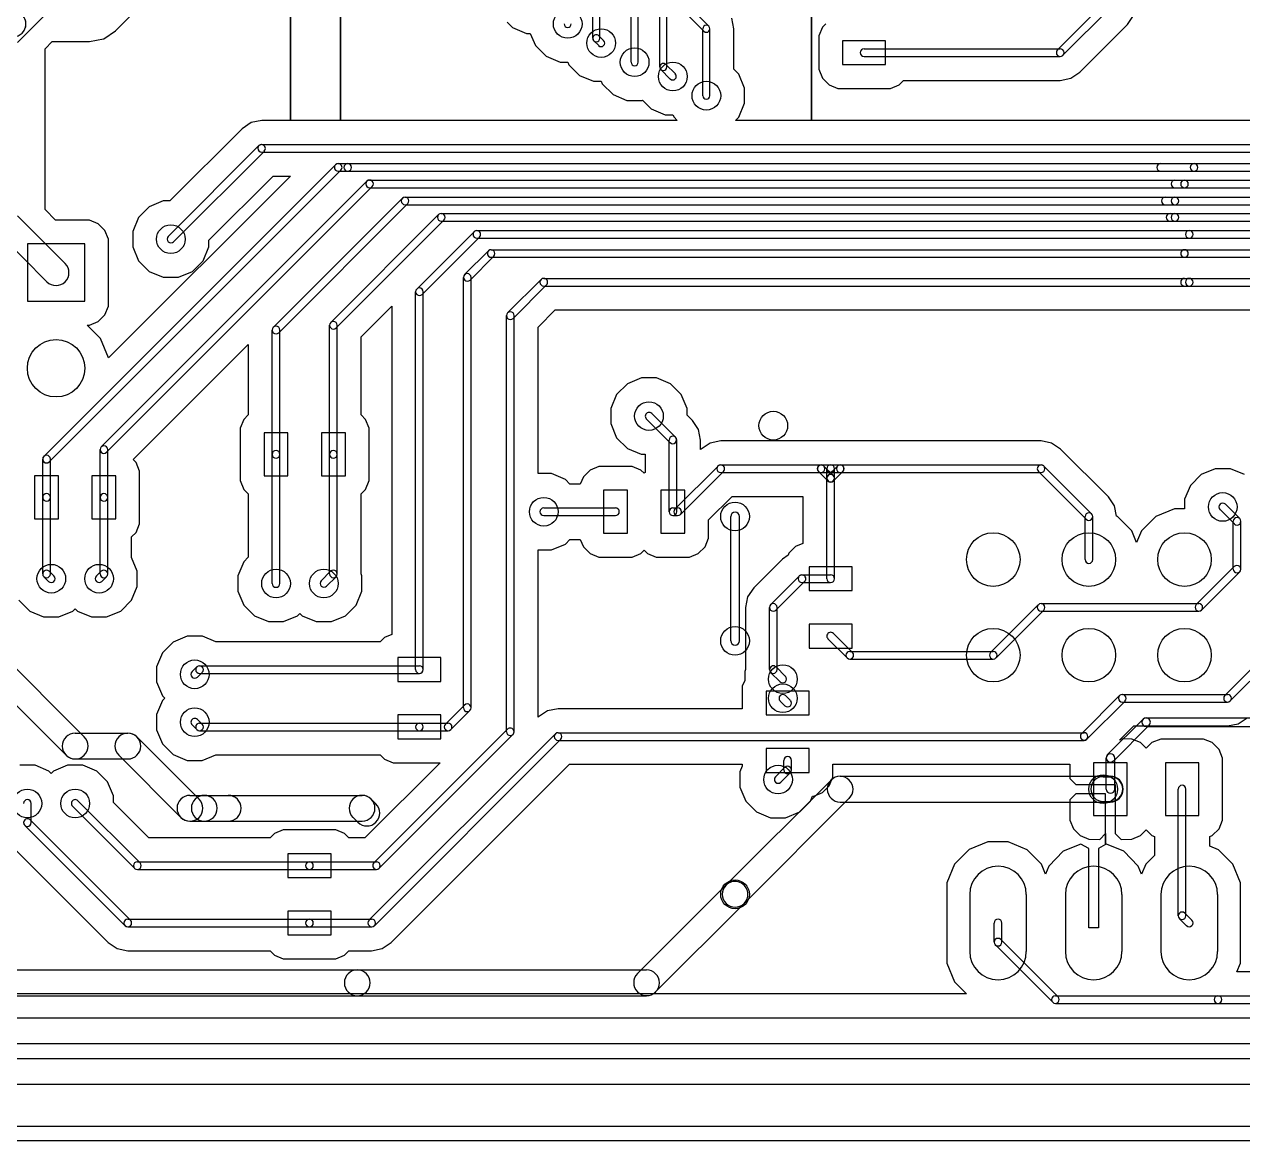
# Model space of a CAD drawing. Extents: x -29274 to 69862, y 24345 to 162744.
# Drawn here: x 7468 to 20208, y 24345 to 36016 of the extents above; entities that cross this region are included whole.
import ezdxf

# ---------------------------------------------------------------- set-up
doc = ezdxf.new("R2010")
doc.units = 0
doc.layers.add('BLACK', color=1, linetype='CONTINUOUS')

msp = doc.modelspace()

# ---------------------------------------------------------------- linework, layer by layer
at = {"layer": 'BLACK'}
for p, q in [((10775, 35010), (10775, 37758)), ((10775, 37758), (10775, 35010)), ((10775, 35010), (10775, 37758)), ((10775, 37758), (10775, 35010)), ((10250, 35010), (10250, 37557)), ((10250, 37557), (10250, 35010)), ((10250, 35010), (10250, 37557)), ((10250, 37557), (10250, 35010)), ((15700, 35010), (15700, 37557)), ((15700, 37557), (15700, 35010)), ((15700, 35010), (15700, 37557)), ((15700, 37557), (15700, 35010)), ((13374, 37143), (14573, 35944)), ((13427, 37196), (14626, 35997)), ((8422, 35948), (9272, 36798)), ((8422, 35948), (9272, 36798)), ((13413, 35870), (13413, 36308)), ((13487, 35870), (13487, 36308)), ((18272, 35749), (18771, 36248)), ((18329, 35692), (18828, 36191)), ((7695, 36124), (7396, 35825)), ((13813, 35620), (13813, 36170)), ((13887, 35620), (13887, 36170)), ((14113, 35570), (14113, 36170)), ((14187, 35570), (14187, 36170)), ((14887, 35970), (14865, 36080)), ((14887, 35970), (14865, 36080)), ((19005, 36015), (19068, 36109)), ((19005, 36015), (19068, 36109)), ((8298, 35864), (8422, 35948)), ((8298, 35864), (8422, 35948)), ((12518, 36038), (12574, 35982)), ((12518, 36038), (12574, 35982)), ((12574, 35982), (12720, 35921)), ((12574, 35982), (12720, 35921)), ((14563, 35270), (14563, 35970)), ((14637, 35270), (14637, 35970)), ((14887, 35547), (14887, 35970)), ((14887, 35547), (14887, 35970)), ((15814, 35986), (15776, 35895)), ((15814, 35986), (15776, 35895)), ((15848, 36020), (15814, 35986)), ((15848, 36020), (15814, 35986)), ((18505, 35515), (19005, 36015)), ((18505, 35515), (19005, 36015)), ((7685, 35761), (7759, 35835)), ((7685, 35761), (7759, 35835)), ((7759, 35835), (8150, 35835)), ((7759, 35835), (8150, 35835)), ((8150, 35835), (8297, 35864)), ((8150, 35835), (8297, 35864)), ((8297, 35864), (8298, 35864)), ((8297, 35864), (8298, 35864)), ((12720, 35921), (12759, 35921)), ((12720, 35921), (12759, 35921)), ((12759, 35921), (12812, 35794)), ((12759, 35921), (12812, 35794)), ((13474, 35794), (13424, 35844)), ((13526, 35846), (13476, 35896)), ((15776, 35895), (15776, 35796)), ((15776, 35895), (15776, 35796)), ((16475, 35845), (16025, 35845)), ((16025, 35845), (16025, 35595)), ((16475, 35595), (16475, 35845)), ((7685, 35470), (7685, 35761)), ((7685, 35470), (7685, 35761)), ((12812, 35794), (12924, 35682)), ((12812, 35794), (12924, 35682)), ((12924, 35682), (13070, 35621)), ((12924, 35682), (13070, 35621)), ((15776, 35796), (15776, 35546)), ((15776, 35796), (15776, 35546)), ((16250, 35760), (18300, 35760)), ((16250, 35680), (18300, 35680)), ((13070, 35621), (13150, 35621)), ((13070, 35621), (13150, 35621)), ((13150, 35621), (13162, 35594)), ((13150, 35621), (13162, 35594)), ((13162, 35594), (13274, 35482)), ((13162, 35594), (13274, 35482)), ((14276, 35497), (14177, 35596)), ((14938, 35496), (14887, 35547)), ((14938, 35496), (14887, 35547)), ((15776, 35546), (15814, 35454)), ((15776, 35546), (15814, 35454)), ((16025, 35595), (16475, 35595)), ((7685, 34079), (7685, 35470)), ((7685, 34079), (7685, 35470)), ((13274, 35482), (13420, 35421)), ((13274, 35482), (13420, 35421)), ((13420, 35421), (13500, 35421)), ((13420, 35421), (13500, 35421)), ((13500, 35421), (13512, 35394)), ((13500, 35421), (13512, 35394)), ((14223, 35444), (14124, 35543)), ((14999, 35349), (14938, 35496)), ((14999, 35349), (14938, 35496)), ((15814, 35454), (15884, 35384)), ((15814, 35454), (15884, 35384)), ((16616, 35384), (16662, 35430)), ((16616, 35384), (16662, 35430)), ((16662, 35430), (18300, 35430)), ((16662, 35430), (18300, 35430)), ((18300, 35430), (18411, 35452)), ((18300, 35430), (18411, 35452)), ((18411, 35452), (18505, 35515)), ((18411, 35452), (18505, 35515)), ((13512, 35394), (13624, 35282)), ((13512, 35394), (13624, 35282)), ((14999, 35190), (14999, 35349)), ((14999, 35190), (14999, 35349)), ((15884, 35384), (15975, 35346)), ((15884, 35384), (15975, 35346)), ((15975, 35346), (16074, 35346)), ((15975, 35346), (16074, 35346)), ((16074, 35346), (16524, 35346)), ((16074, 35346), (16524, 35346)), ((16524, 35346), (16616, 35384)), ((16524, 35346), (16616, 35384)), ((13624, 35282), (13770, 35221)), ((13624, 35282), (13770, 35221)), ((13770, 35221), (13929, 35221)), ((13770, 35221), (13929, 35221)), ((13929, 35221), (13933, 35223)), ((13929, 35221), (13933, 35223)), ((13933, 35223), (14024, 35132)), ((13933, 35223), (14024, 35132)), ((14938, 35044), (14999, 35190)), ((14938, 35044), (14999, 35190)), ((14024, 35132), (14170, 35071)), ((14024, 35132), (14170, 35071)), ((14170, 35071), (14250, 35071)), ((14170, 35071), (14250, 35071)), ((14250, 35071), (14262, 35044)), ((14250, 35071), (14262, 35044)), ((14262, 35044), (14296, 35010)), ((14262, 35044), (14296, 35010)), ((14904, 35010), (14938, 35044)), ((14904, 35010), (14938, 35044)), ((9745, 34925), (8989, 34169)), ((9745, 34925), (8989, 34169)), ((9839, 34988), (9745, 34925)), ((9839, 34988), (9745, 34925)), ((9950, 35010), (9839, 34988)), ((9950, 35010), (9839, 34988)), ((10250, 35010), (9950, 35010)), ((10250, 35010), (9950, 35010)), ((10775, 35010), (10250, 35010)), ((10775, 35010), (10250, 35010)), ((14296, 35010), (10775, 35010)), ((14296, 35010), (10775, 35010)), ((15700, 35010), (14904, 35010)), ((15700, 35010), (14904, 35010)), ((20326, 35010), (15700, 35010)), ((20326, 35010), (15700, 35010)), ((8972, 33799), (9921, 34748)), ((9029, 33742), (9978, 34691)), ((9950, 34760), (21100, 34760)), ((9950, 34680), (21100, 34680)), ((7672, 31499), (10721, 34548)), ((10750, 34560), (10850, 34560)), ((10850, 34560), (19700, 34560)), ((19350, 34560), (19700, 34560)), ((19700, 34560), (23728, 34560)), ((7729, 31442), (10778, 34491)), ((10250, 34430), (8349, 32529)), ((10250, 34430), (8349, 32529)), ((9399, 33759), (10070, 34430)), ((9399, 33759), (10070, 34430)), ((10070, 34430), (10250, 34430)), ((10070, 34430), (10250, 34430)), ((10750, 34480), (10850, 34480)), ((10850, 34480), (19700, 34480)), ((19350, 34480), (19700, 34480)), ((19700, 34480), (23728, 34480)), ((11049, 34376), (8272, 31599)), ((11106, 34319), (8329, 31542)), ((11078, 34388), (19600, 34388)), ((11078, 34308), (19600, 34308)), ((19500, 34388), (19600, 34388)), ((19500, 34308), (19600, 34308)), ((19600, 34388), (23656, 34388)), ((19600, 34308), (23656, 34308)), ((8921, 34169), (8774, 34108)), ((8921, 34169), (8774, 34108)), ((8989, 34169), (8921, 34169)), ((8989, 34169), (8921, 34169)), ((11421, 34198), (10072, 32849)), ((11450, 34210), (19500, 34210)), ((19400, 34210), (19500, 34210)), ((19500, 34210), (23590, 34210)), ((7396, 34015), (7895, 33516)), ((7795, 33969), (7685, 34079)), ((7795, 33969), (7685, 34079)), ((8774, 34108), (8662, 33996)), ((8774, 34108), (8662, 33996)), ((11478, 34141), (10129, 32792)), ((11799, 34026), (10672, 32899)), ((11450, 34130), (19500, 34130)), ((11828, 34038), (19500, 34038)), ((19400, 34130), (19500, 34130)), ((19450, 34038), (19500, 34038)), ((19500, 34130), (23590, 34130)), ((19500, 34038), (23518, 34038)), ((8051, 33969), (7795, 33969)), ((8051, 33969), (7795, 33969)), ((8150, 33969), (8051, 33969)), ((8150, 33969), (8051, 33969)), ((8241, 33931), (8150, 33969)), ((8241, 33931), (8150, 33969)), ((8311, 33861), (8241, 33931)), ((8311, 33861), (8241, 33931)), ((8662, 33996), (8601, 33850)), ((8662, 33996), (8601, 33850)), ((11856, 33969), (10729, 32842)), ((11828, 33958), (19500, 33958)), ((19450, 33958), (19500, 33958)), ((19500, 33958), (23518, 33958)), ((7205, 33824), (7704, 33325)), ((8349, 33769), (8311, 33861)), ((8349, 33769), (8311, 33861)), ((8349, 33169), (8349, 33769)), ((8349, 33169), (8349, 33769)), ((8601, 33850), (8601, 33691)), ((8601, 33850), (8601, 33691)), ((11572, 33248), (12172, 33848)), ((11628, 33192), (12228, 33792)), ((12200, 33860), (19650, 33860)), ((12200, 33780), (19650, 33780)), ((19650, 33860), (23452, 33860)), ((19650, 33780), (23452, 33780)), ((8100, 33720), (7500, 33720)), ((7500, 33720), (7500, 33120)), ((8100, 33120), (8100, 33720)), ((8601, 33691), (8662, 33544)), ((8601, 33691), (8662, 33544)), ((9338, 33544), (9399, 33690)), ((9338, 33544), (9399, 33690)), ((9399, 33690), (9399, 33759)), ((9399, 33690), (9399, 33759)), ((12321, 33648), (12072, 33399)), ((12350, 33660), (19600, 33660)), ((19600, 33660), (23400, 33660)), ((8662, 33544), (8774, 33432)), ((8662, 33544), (8774, 33432)), ((9226, 33432), (9338, 33544)), ((9226, 33432), (9338, 33544)), ((12378, 33591), (12129, 33342)), ((12350, 33580), (19600, 33580)), ((19600, 33580), (23400, 33580)), ((8774, 33432), (8920, 33371)), ((8774, 33432), (8920, 33371)), ((9079, 33371), (9226, 33432)), ((9079, 33371), (9226, 33432)), ((8920, 33371), (9079, 33371)), ((8920, 33371), (9079, 33371)), ((12060, 28870), (12060, 33370)), ((12140, 28870), (12140, 33370)), ((12522, 32999), (12871, 33348)), ((12579, 32942), (12928, 33291)), ((12900, 33360), (19650, 33360)), ((12900, 33280), (19650, 33280)), ((19600, 33360), (19650, 33360)), ((19600, 33280), (19650, 33280)), ((19650, 33360), (23150, 33360)), ((19650, 33280), (23150, 33280)), ((8349, 33070), (8349, 33169)), ((8349, 33070), (8349, 33169)), ((11560, 29270), (11560, 33220)), ((11640, 29270), (11640, 33220)), ((7500, 33120), (8100, 33120)), ((8311, 32979), (8349, 33070)), ((8311, 32979), (8349, 33070)), ((10990, 32750), (11310, 33070)), ((10990, 32750), (11310, 33070)), ((11310, 33070), (11310, 29638)), ((11310, 33070), (11310, 29638)), ((12840, 32850), (13020, 33030)), ((12840, 32850), (13020, 33030)), ((13020, 33030), (19600, 33030)), ((13020, 33030), (19600, 33030)), ((19600, 33030), (19650, 33030)), ((19600, 33030), (19650, 33030)), ((19650, 33030), (23030, 33030)), ((19650, 33030), (23030, 33030)), ((8265, 32731), (8125, 32871)), ((8125, 32871), (8149, 32871)), ((8265, 32731), (8125, 32871)), ((8125, 32871), (8149, 32871)), ((8149, 32871), (8241, 32909)), ((8149, 32871), (8241, 32909)), ((8241, 32909), (8311, 32979)), ((8241, 32909), (8311, 32979)), ((10660, 31520), (10660, 32870)), ((10740, 31520), (10740, 32870)), ((12510, 28620), (12510, 32970)), ((12590, 28620), (12590, 32970)), ((10060, 31520), (10060, 32820)), ((10140, 31520), (10140, 32820)), ((10990, 31932), (10990, 32750)), ((10990, 31932), (10990, 32750)), ((12840, 31319), (12840, 32850)), ((12840, 31319), (12840, 32850)), ((8349, 32529), (8265, 32731)), ((8349, 32529), (8265, 32731)), ((8606, 31466), (9810, 32670)), ((8606, 31466), (9810, 32670)), ((9810, 32670), (9810, 31932)), ((9810, 32670), (9810, 31932)), ((13774, 32258), (13662, 32146)), ((13774, 32258), (13662, 32146)), ((13921, 32319), (13774, 32258)), ((13921, 32319), (13774, 32258)), ((14080, 32319), (13921, 32319)), ((14080, 32319), (13921, 32319)), ((14226, 32258), (14080, 32319)), ((14226, 32258), (14080, 32319)), ((14338, 32146), (14226, 32258)), ((14338, 32146), (14226, 32258)), ((13662, 32146), (13601, 32000)), ((13662, 32146), (13601, 32000)), ((14399, 31999), (14338, 32146)), ((14399, 31999), (14338, 32146)), ((13601, 32000), (13601, 31841)), ((13601, 32000), (13601, 31841)), ((14399, 31931), (14399, 31999)), ((14399, 31931), (14399, 31999)), ((9764, 31886), (9726, 31795)), ((9764, 31886), (9726, 31795)), ((9810, 31932), (9764, 31886)), ((9810, 31932), (9764, 31886)), ((11036, 31886), (10990, 31932)), ((11036, 31886), (10990, 31932)), ((11074, 31794), (11036, 31886)), ((11074, 31794), (11036, 31886)), ((14221, 31642), (13972, 31891)), ((14278, 31699), (14029, 31948)), ((14455, 31875), (14399, 31931)), ((14455, 31875), (14399, 31931)), ((14518, 31781), (14455, 31875)), ((14518, 31781), (14455, 31875)), ((9726, 31795), (9726, 31696)), ((9726, 31795), (9726, 31696)), ((9975, 31745), (9975, 31295)), ((10225, 31745), (9975, 31745)), ((10225, 31295), (10225, 31745)), ((10575, 31745), (10575, 31295)), ((10825, 31745), (10575, 31745)), ((10825, 31295), (10825, 31745)), ((11074, 31344), (11074, 31794)), ((11074, 31344), (11074, 31794)), ((13601, 31841), (13662, 31694)), ((13601, 31841), (13662, 31694)), ((14540, 31670), (14518, 31781)), ((14540, 31670), (14518, 31781)), ((9726, 31696), (9726, 31246)), ((9726, 31696), (9726, 31246)), ((13662, 31694), (13774, 31582)), ((13662, 31694), (13774, 31582)), ((14210, 30920), (14210, 31670)), ((14290, 30920), (14290, 31670)), ((14540, 31570), (14540, 31670)), ((14540, 31570), (14540, 31670)), ((14639, 31638), (14545, 31575)), ((14639, 31638), (14545, 31575)), ((14750, 31660), (14639, 31638)), ((14750, 31660), (14639, 31638)), ((15800, 31660), (14750, 31660)), ((15800, 31660), (14750, 31660)), ((15900, 31660), (15800, 31660)), ((15900, 31660), (15800, 31660)), ((16000, 31660), (15900, 31660)), ((16000, 31660), (15900, 31660)), ((18100, 31660), (16000, 31660)), ((18100, 31660), (16000, 31660)), ((18211, 31638), (18100, 31660)), ((18211, 31638), (18100, 31660)), ((18305, 31575), (18211, 31638)), ((18305, 31575), (18211, 31638)), ((7660, 31070), (7660, 31470)), ((7740, 31070), (7740, 31470)), ((8260, 31070), (8260, 31570)), ((8340, 31070), (8340, 31570)), ((10060, 30170), (10060, 31520)), ((10140, 30170), (10140, 31520)), ((10660, 30270), (10660, 31520)), ((10740, 30270), (10740, 31520)), ((13774, 31582), (13920, 31521)), ((13774, 31582), (13920, 31521)), ((13920, 31521), (13960, 31521)), ((13920, 31521), (13960, 31521)), ((13960, 31521), (13960, 31332)), ((13960, 31521), (13960, 31332)), ((14545, 31575), (14540, 31570)), ((14545, 31575), (14540, 31570)), ((18805, 31075), (18305, 31575)), ((18805, 31075), (18305, 31575)), ((8636, 31436), (8606, 31466)), ((8636, 31436), (8606, 31466)), ((8674, 31344), (8636, 31436)), ((8674, 31344), (8636, 31436)), ((8674, 30894), (8674, 31344)), ((8674, 30894), (8674, 31344)), ((11074, 31245), (11074, 31344)), ((11074, 31245), (11074, 31344)), ((13384, 31356), (13314, 31286)), ((13384, 31356), (13314, 31286)), ((13476, 31394), (13384, 31356)), ((13476, 31394), (13384, 31356)), ((13726, 31394), (13476, 31394)), ((13726, 31394), (13476, 31394)), ((13825, 31394), (13726, 31394)), ((13825, 31394), (13726, 31394)), ((13916, 31356), (13825, 31394)), ((13916, 31356), (13825, 31394)), ((13950, 31322), (13916, 31356)), ((13950, 31322), (13916, 31356)), ((14272, 30948), (14722, 31398)), ((14328, 30892), (14778, 31342)), ((14750, 31410), (15800, 31410)), ((15772, 31341), (15871, 31242)), ((15800, 31410), (15900, 31410)), ((15829, 31398), (15928, 31299)), ((15860, 31270), (15860, 31370)), ((15872, 31299), (15971, 31398)), ((15900, 31410), (16000, 31410)), ((15929, 31242), (16028, 31341)), ((15940, 31270), (15940, 31370)), ((16000, 31410), (18100, 31410)), ((18571, 30842), (18072, 31341)), ((18628, 30899), (18129, 31398)), ((19921, 31369), (19774, 31308)), ((19921, 31369), (19774, 31308)), ((20080, 31369), (19921, 31369)), ((20080, 31369), (19921, 31369)), ((20226, 31308), (20080, 31369)), ((20226, 31308), (20080, 31369)), ((5346, 31315), (8095, 28566)), ((7575, 31295), (7575, 30845)), ((7825, 31295), (7575, 31295)), ((7825, 30845), (7825, 31295)), ((8175, 31295), (8175, 30845)), ((8425, 31295), (8175, 31295)), ((8425, 30845), (8425, 31295)), ((9726, 31246), (9764, 31154)), ((9726, 31246), (9764, 31154)), ((9975, 31295), (10225, 31295)), ((10575, 31295), (10825, 31295)), ((11036, 31154), (11074, 31245)), ((11036, 31154), (11074, 31245)), ((12980, 31319), (12840, 31319)), ((12980, 31319), (12840, 31319)), ((13126, 31258), (12980, 31319)), ((13126, 31258), (12980, 31319)), ((13174, 31210), (13126, 31258)), ((13174, 31210), (13126, 31258)), ((13314, 31286), (13282, 31210)), ((13314, 31286), (13282, 31210)), ((13960, 31332), (13950, 31322)), ((13960, 31332), (13950, 31322)), ((14750, 31330), (15800, 31330)), ((15800, 31330), (15900, 31330)), ((15860, 30220), (15860, 31270)), ((15900, 31330), (16000, 31330)), ((15940, 30220), (15940, 31270)), ((16000, 31330), (18100, 31330)), ((19774, 31308), (19662, 31196)), ((19774, 31308), (19662, 31196)), ((5155, 31124), (7904, 28375)), ((9764, 31154), (9810, 31108)), ((9764, 31154), (9810, 31108)), ((9810, 31108), (9810, 30444)), ((9810, 31108), (9810, 30444)), ((10990, 31108), (11036, 31154)), ((10990, 31108), (11036, 31154)), ((10990, 30271), (10990, 31108)), ((10990, 30271), (10990, 31108)), ((13282, 31210), (13174, 31210)), ((13282, 31210), (13174, 31210)), ((13525, 31145), (13525, 30695)), ((13775, 31145), (13525, 31145)), ((13775, 30695), (13775, 31145)), ((14125, 31145), (14125, 30695)), ((14375, 31145), (14125, 31145)), ((14375, 30695), (14375, 31145)), ((19662, 31196), (19601, 31050)), ((19662, 31196), (19601, 31050)), ((7660, 30270), (7660, 31070)), ((7740, 30270), (7740, 31070)), ((8260, 30270), (8260, 31070)), ((8340, 30270), (8340, 31070)), ((12900, 30960), (13650, 30960)), ((14250, 30960), (14300, 30960)), ((14624, 30834), (14870, 31080)), ((14624, 30834), (14870, 31080)), ((14870, 31080), (15610, 31080)), ((14870, 31080), (15610, 31080)), ((15610, 31080), (15610, 30588)), ((15610, 31080), (15610, 30588)), ((18868, 30981), (18805, 31075)), ((18868, 30981), (18805, 31075)), ((18889, 30874), (18868, 30981)), ((18889, 30874), (18868, 30981)), ((19601, 31050), (19601, 30950)), ((19601, 31050), (19601, 30950)), ((20028, 30998), (20178, 30848)), ((7575, 30845), (7825, 30845)), ((8175, 30845), (8425, 30845)), ((8674, 30795), (8674, 30894)), ((8674, 30795), (8674, 30894)), ((12900, 30880), (13650, 30880)), ((14250, 30880), (14300, 30880)), ((14624, 30744), (14624, 30834)), ((14624, 30744), (14624, 30834)), ((14855, 29570), (14855, 30870)), ((14945, 29570), (14945, 30870)), ((18560, 30420), (18560, 30870)), ((18640, 30420), (18640, 30870)), ((18901, 30869), (18889, 30874)), ((18901, 30869), (18889, 30874)), ((19049, 30720), (18901, 30869)), ((19049, 30720), (18901, 30869)), ((19300, 30869), (19151, 30721)), ((19300, 30869), (19151, 30721)), ((19495, 30950), (19300, 30869)), ((19495, 30950), (19300, 30869)), ((19601, 30950), (19495, 30950)), ((19601, 30950), (19495, 30950)), ((19972, 30942), (20122, 30792)), ((8590, 30658), (8636, 30704)), ((8590, 30658), (8636, 30704)), ((8636, 30704), (8674, 30795)), ((8636, 30704), (8674, 30795)), ((14624, 30645), (14624, 30744)), ((14624, 30645), (14624, 30744)), ((19099, 30598), (19049, 30720)), ((19099, 30598), (19049, 30720)), ((19151, 30721), (19099, 30598)), ((19151, 30721), (19099, 30598)), ((20110, 30320), (20110, 30820)), ((20190, 30320), (20190, 30820)), ((8590, 30442), (8590, 30658)), ((8590, 30442), (8590, 30658)), ((12979, 30521), (13126, 30582)), ((12979, 30521), (13126, 30582)), ((13126, 30582), (13174, 30630)), ((13126, 30582), (13174, 30630)), ((13174, 30630), (13282, 30630)), ((13174, 30630), (13282, 30630)), ((13282, 30630), (13314, 30554)), ((13282, 30630), (13314, 30554)), ((13525, 30695), (13775, 30695)), ((14125, 30695), (14375, 30695)), ((14586, 30554), (14624, 30645)), ((14586, 30554), (14624, 30645)), ((15610, 30588), (15534, 30556)), ((15610, 30588), (15534, 30556)), ((12840, 28771), (12840, 30521)), ((12840, 30521), (12979, 30521)), ((12840, 28771), (12840, 30521)), ((12840, 30521), (12979, 30521)), ((13314, 30554), (13384, 30484)), ((13314, 30554), (13384, 30484)), ((13384, 30484), (13475, 30446)), ((13384, 30484), (13475, 30446)), ((13824, 30446), (13916, 30484)), ((13824, 30446), (13916, 30484)), ((13916, 30484), (13950, 30518)), ((13916, 30484), (13950, 30518)), ((13950, 30518), (13984, 30484)), ((13950, 30518), (13984, 30484)), ((13984, 30484), (14075, 30446)), ((13984, 30484), (14075, 30446)), ((14424, 30446), (14516, 30484)), ((14424, 30446), (14516, 30484)), ((14516, 30484), (14586, 30554)), ((14516, 30484), (14586, 30554)), ((15455, 30466), (15395, 30425)), ((15455, 30466), (15395, 30425)), ((15464, 30486), (15455, 30466)), ((15464, 30486), (15455, 30466)), ((15534, 30556), (15464, 30486)), ((15534, 30556), (15464, 30486)), ((8649, 30299), (8590, 30442)), ((8649, 30299), (8590, 30442)), ((9762, 30396), (9701, 30250)), ((9762, 30396), (9701, 30250)), ((9810, 30444), (9762, 30396)), ((9810, 30444), (9762, 30396)), ((13475, 30446), (13574, 30446)), ((13475, 30446), (13574, 30446)), ((13574, 30446), (13824, 30446)), ((13574, 30446), (13824, 30446)), ((14075, 30446), (14174, 30446)), ((14075, 30446), (14174, 30446)), ((14174, 30446), (14424, 30446)), ((14174, 30446), (14424, 30446)), ((15395, 30425), (15095, 30125)), ((15395, 30425), (15095, 30125)), ((16125, 30345), (15675, 30345)), ((15675, 30345), (15675, 30095)), ((16125, 30095), (16125, 30345)), ((20121, 30348), (19722, 29949)), ((7672, 30241), (7721, 30192)), ((7729, 30298), (7778, 30249)), ((8271, 30298), (8222, 30249)), ((8328, 30241), (8279, 30192)), ((8649, 30140), (8649, 30299)), ((8649, 30140), (8649, 30299)), ((9701, 30250), (9701, 30091)), ((9701, 30250), (9701, 30091)), ((10671, 30298), (10572, 30199)), ((10728, 30241), (10629, 30142)), ((10990, 30270), (10990, 30271)), ((10990, 30270), (10990, 30271)), ((10999, 30249), (10990, 30270)), ((10999, 30249), (10990, 30270)), ((10999, 30090), (10999, 30249)), ((10999, 30090), (10999, 30249)), ((15272, 29948), (15572, 30248)), ((15600, 30260), (15900, 30260)), ((20178, 30291), (19779, 29892)), ((8588, 29994), (8649, 30140)), ((8588, 29994), (8649, 30140)), ((9701, 30091), (9762, 29944)), ((9701, 30091), (9762, 29944)), ((10938, 29944), (10999, 30090)), ((10938, 29944), (10999, 30090)), ((15095, 30125), (15032, 30031)), ((15095, 30125), (15032, 30031)), ((15328, 29892), (15628, 30192)), ((15600, 30180), (15900, 30180)), ((15675, 30095), (16125, 30095)), ((7412, 29994), (7524, 29882)), ((7412, 29994), (7524, 29882)), ((8476, 29882), (8588, 29994)), ((8476, 29882), (8588, 29994)), ((9762, 29944), (9874, 29832)), ((9762, 29944), (9874, 29832)), ((10826, 29832), (10938, 29944)), ((10826, 29832), (10938, 29944)), ((15032, 30031), (15010, 29920)), ((15032, 30031), (15010, 29920)), ((18071, 29948), (17572, 29449)), ((18100, 29960), (19750, 29960)), ((7524, 29882), (7670, 29821)), ((7524, 29882), (7670, 29821)), ((7670, 29821), (7829, 29821)), ((7670, 29821), (7829, 29821)), ((7829, 29821), (7976, 29882)), ((7829, 29821), (7976, 29882)), ((7976, 29882), (8000, 29906)), ((7976, 29882), (8000, 29906)), ((8000, 29906), (8024, 29882)), ((8000, 29906), (8024, 29882)), ((8024, 29882), (8170, 29821)), ((8024, 29882), (8170, 29821)), ((8170, 29821), (8329, 29821)), ((8170, 29821), (8329, 29821)), ((8329, 29821), (8476, 29882)), ((8329, 29821), (8476, 29882)), ((9874, 29832), (10020, 29771)), ((9874, 29832), (10020, 29771)), ((10179, 29771), (10326, 29832)), ((10179, 29771), (10326, 29832)), ((10326, 29832), (10350, 29856)), ((10326, 29832), (10350, 29856)), ((10350, 29856), (10374, 29832)), ((10350, 29856), (10374, 29832)), ((10374, 29832), (10520, 29771)), ((10374, 29832), (10520, 29771)), ((10679, 29771), (10826, 29832)), ((10679, 29771), (10826, 29832)), ((15010, 29920), (15010, 29273)), ((15010, 29920), (15010, 29273)), ((15260, 29270), (15260, 29920)), ((15340, 29270), (15340, 29920)), ((18128, 29891), (17629, 29392)), ((18100, 29880), (19750, 29880)), ((10020, 29771), (10179, 29771)), ((10020, 29771), (10179, 29771)), ((10520, 29771), (10679, 29771)), ((10520, 29771), (10679, 29771)), ((16125, 29745), (15675, 29745)), ((15675, 29745), (15675, 29495)), ((16125, 29495), (16125, 29745)), ((9024, 29558), (8912, 29446)), ((9024, 29558), (8912, 29446)), ((9171, 29619), (9024, 29558)), ((9171, 29619), (9024, 29558)), ((9330, 29619), (9171, 29619)), ((9330, 29619), (9171, 29619)), ((9471, 29560), (9330, 29619)), ((9471, 29560), (9330, 29619)), ((11188, 29560), (9471, 29560)), ((11188, 29560), (9471, 29560)), ((11234, 29606), (11188, 29560)), ((11234, 29606), (11188, 29560)), ((11310, 29638), (11234, 29606)), ((11310, 29638), (11234, 29606)), ((16071, 29392), (15872, 29591)), ((16128, 29449), (15929, 29648)), ((8912, 29446), (8851, 29300)), ((8912, 29446), (8851, 29300)), ((15675, 29495), (16125, 29495)), ((16100, 29460), (17600, 29460)), ((20472, 29448), (20022, 28998)), ((9300, 29310), (11600, 29310)), ((11825, 29395), (11375, 29395)), ((11375, 29395), (11375, 29145)), ((11825, 29145), (11825, 29395)), ((16100, 29380), (17600, 29380)), ((20528, 29392), (20078, 28942)), ((8851, 29300), (8851, 29141)), ((8851, 29300), (8851, 29141)), ((9271, 29298), (9222, 29249)), ((9328, 29241), (9279, 29192)), ((9300, 29230), (11600, 29230)), ((15010, 29272), (15001, 29250)), ((15010, 29272), (15001, 29250)), ((15001, 29250), (15001, 29155)), ((15001, 29250), (15001, 29155)), ((15010, 29273), (15010, 29272)), ((15010, 29273), (15010, 29272)), ((15371, 29142), (15272, 29241)), ((15428, 29199), (15329, 29298)), ((8851, 29141), (8912, 28994)), ((8851, 29141), (8912, 28994)), ((11375, 29145), (11825, 29145)), ((15001, 29155), (14976, 29095)), ((15001, 29155), (14976, 29095)), ((14976, 29095), (14976, 28996)), ((14976, 29095), (14976, 28996)), ((8912, 28946), (8851, 28800)), ((8912, 28946), (8851, 28800)), ((8912, 28994), (8936, 28970)), ((8912, 28994), (8936, 28970)), ((8936, 28970), (8912, 28946)), ((8936, 28970), (8912, 28946)), ((14976, 28996), (14976, 28860)), ((14976, 28996), (14976, 28860)), ((15675, 29045), (15225, 29045)), ((15225, 29045), (15225, 28795)), ((15372, 28941), (15421, 28892)), ((15429, 28998), (15478, 28949)), ((15675, 28795), (15675, 29045)), ((18921, 28998), (18522, 28599)), ((18978, 28941), (18579, 28542)), ((18950, 29010), (20050, 29010)), ((18950, 28930), (20050, 28930)), ((8851, 28800), (8851, 28641)), ((8851, 28800), (8851, 28641)), ((11825, 28795), (11375, 28795)), ((11375, 28795), (11375, 28545)), ((11825, 28545), (11825, 28795)), ((12071, 28898), (11872, 28699)), ((12128, 28841), (11929, 28642)), ((12907, 28817), (12844, 28775)), ((12907, 28817), (12844, 28775)), ((12939, 28838), (12907, 28817)), ((12939, 28838), (12907, 28817)), ((13050, 28860), (12939, 28838)), ((13050, 28860), (12939, 28838)), ((14976, 28860), (13050, 28860)), ((14976, 28860), (13050, 28860)), ((15225, 28795), (15675, 28795)), ((9271, 28642), (9222, 28691)), ((9328, 28699), (9279, 28748)), ((9300, 28710), (11600, 28710)), ((11600, 28710), (11900, 28710)), ((12844, 28775), (12840, 28771)), ((12844, 28775), (12840, 28771)), ((18793, 28377), (19168, 28752)), ((18856, 28314), (19231, 28689)), ((18925, 28535), (19070, 28680)), ((18925, 28535), (19070, 28680)), ((19070, 28680), (20050, 28680)), ((19070, 28680), (20050, 28680)), ((19200, 28765), (21300, 28765)), ((19200, 28675), (21300, 28675)), ((20050, 28680), (20161, 28702)), ((20050, 28680), (20161, 28702)), ((20161, 28702), (20255, 28765)), ((20161, 28702), (20255, 28765)), ((8000, 28605), (8550, 28605)), ((8646, 28565), (9295, 27916)), ((8851, 28641), (8912, 28494)), ((8851, 28641), (8912, 28494)), ((9300, 28630), (11600, 28630)), ((13021, 28598), (11072, 26649)), ((11122, 27249), (12521, 28648)), ((13078, 28541), (11129, 26592)), ((11179, 27192), (12578, 28591)), ((11375, 28545), (11825, 28545)), ((11600, 28630), (11900, 28630)), ((13050, 28610), (18550, 28610)), ((18937, 28545), (18925, 28533)), ((18937, 28545), (18925, 28533)), ((19049, 28544), (18937, 28545)), ((19049, 28544), (18937, 28545)), ((19141, 28506), (19049, 28544)), ((19141, 28506), (19049, 28544)), ((19351, 28544), (19259, 28506)), ((19351, 28544), (19259, 28506)), ((19701, 28544), (19351, 28544)), ((19701, 28544), (19351, 28544)), ((19800, 28544), (19701, 28544)), ((19800, 28544), (19701, 28544)), ((19891, 28506), (19800, 28544)), ((19891, 28506), (19800, 28544)), ((8912, 28494), (9024, 28382)), ((8912, 28494), (9024, 28382)), ((13050, 28530), (18550, 28530)), ((15675, 28445), (15225, 28445)), ((15225, 28445), (15225, 28195)), ((15675, 28195), (15675, 28445)), ((18925, 28533), (18925, 28535)), ((18925, 28533), (18925, 28535)), ((19200, 28447), (19141, 28506)), ((19200, 28447), (19141, 28506)), ((19259, 28506), (19200, 28447)), ((19259, 28506), (19200, 28447)), ((19961, 28436), (19891, 28506)), ((19961, 28436), (19891, 28506)), ((19999, 28344), (19961, 28436)), ((19999, 28344), (19961, 28436)), ((8000, 28335), (8550, 28335)), ((8455, 28374), (9104, 27725)), ((9024, 28382), (9170, 28321)), ((9024, 28382), (9170, 28321)), ((9170, 28321), (9329, 28321)), ((9170, 28321), (9329, 28321)), ((9329, 28321), (9471, 28380)), ((9329, 28321), (9471, 28380)), ((9471, 28380), (11188, 28380)), ((9471, 28380), (11188, 28380)), ((11816, 28296), (11030, 27510)), ((11816, 28296), (11030, 27510)), ((11188, 28380), (11234, 28334)), ((11188, 28380), (11234, 28334)), ((11234, 28334), (11325, 28296)), ((11234, 28334), (11325, 28296)), ((11325, 28296), (11424, 28296)), ((11325, 28296), (11424, 28296)), ((11424, 28296), (11816, 28296)), ((11424, 28296), (11816, 28296)), ((15410, 28220), (15410, 28320)), ((15490, 28220), (15490, 28320)), ((18650, 28295), (18650, 27745)), ((19000, 28295), (18650, 28295)), ((18780, 28021), (18780, 28345)), ((18870, 28021), (18870, 28345)), ((19000, 27745), (19000, 28295)), ((19400, 28295), (19400, 27745)), ((19750, 28295), (19400, 28295)), ((19750, 27745), (19750, 28295)), ((19999, 27794), (19999, 28344)), ((19999, 27794), (19999, 28344)), ((7580, 28269), (7421, 28269)), ((7580, 28269), (7421, 28269)), ((7726, 28208), (7580, 28269)), ((7726, 28208), (7580, 28269)), ((7750, 28184), (7726, 28208)), ((7750, 28184), (7726, 28208)), ((7774, 28208), (7750, 28184)), ((7774, 28208), (7750, 28184)), ((7921, 28269), (7774, 28208)), ((7921, 28269), (7774, 28208)), ((8080, 28269), (7921, 28269)), ((8080, 28269), (7921, 28269)), ((8226, 28208), (8080, 28269)), ((8226, 28208), (8080, 28269)), ((8338, 28096), (8226, 28208)), ((8338, 28096), (8226, 28208)), ((11305, 26415), (13170, 28280)), ((11305, 26415), (13170, 28280)), ((13170, 28280), (14976, 28280)), ((13170, 28280), (14976, 28280)), ((14976, 28260), (14951, 28200)), ((14976, 28260), (14951, 28200)), ((14951, 28200), (14951, 28041)), ((14951, 28200), (14951, 28041)), ((14976, 28280), (14976, 28260)), ((14976, 28280), (14976, 28260)), ((15225, 28195), (15675, 28195)), ((15421, 28248), (15322, 28149)), ((15478, 28191), (15379, 28092)), ((15924, 28244), (15924, 28280)), ((15924, 28280), (18401, 28280)), ((15924, 28244), (15924, 28280)), ((15924, 28280), (18401, 28280)), ((15924, 28145), (15924, 28244)), ((15924, 28145), (15924, 28244)), ((16000, 28155), (18824, 28155)), ((18401, 28246), (18400, 28132)), ((18401, 28246), (18400, 28132)), ((18401, 28280), (18401, 28246)), ((18401, 28280), (18401, 28246)), ((8399, 27949), (8338, 28096)), ((8399, 27949), (8338, 28096)), ((15904, 28115), (14805, 27016)), ((14951, 28041), (15012, 27894)), ((14951, 28041), (15012, 27894)), ((15816, 27984), (15886, 28054)), ((15816, 27984), (15886, 28054)), ((15886, 28054), (15924, 28145)), ((15886, 28054), (15924, 28145)), ((18400, 28132), (18462, 28070)), ((18400, 28132), (18462, 28070)), ((18462, 28070), (18725, 28070)), ((18462, 28070), (18725, 28070)), ((18725, 28070), (18775, 28070)), ((18725, 28070), (18775, 28070)), ((18750, 28150), (18824, 28150)), ((18775, 28070), (18875, 28070)), ((18775, 28070), (18875, 28070)), ((18875, 28070), (18875, 27970)), ((18875, 28070), (18875, 27970)), ((8399, 27881), (8399, 27949)), ((8399, 27881), (8399, 27949)), ((9200, 27955), (9350, 27955)), ((9350, 27955), (11000, 27955)), ((9350, 27955), (9600, 27955)), ((11096, 27915), (11145, 27866)), ((16095, 27924), (14996, 26825)), ((15688, 27894), (15709, 27946)), ((15688, 27894), (15709, 27946)), ((15709, 27946), (15724, 27946)), ((15709, 27946), (15724, 27946)), ((15724, 27946), (15816, 27984)), ((15724, 27946), (15816, 27984)), ((18462, 27970), (18400, 27908)), ((18462, 27970), (18400, 27908)), ((18400, 27908), (18401, 27794)), ((18400, 27908), (18401, 27794)), ((18775, 27970), (18462, 27970)), ((18775, 27970), (18462, 27970)), ((18775, 27557), (18775, 27970)), ((18775, 27557), (18775, 27970)), ((18875, 27970), (18875, 27920)), ((18875, 27970), (18875, 27920)), ((18875, 27920), (18875, 27557)), ((18875, 27920), (18875, 27557)), ((19535, 26696), (19535, 28020)), ((19615, 26696), (19615, 28020)), ((7540, 27670), (7540, 27870)), ((8621, 27192), (7972, 27841)), ((8678, 27249), (8029, 27898)), ((8770, 27510), (8399, 27881)), ((8770, 27510), (8399, 27881)), ((15012, 27894), (15124, 27782)), ((15012, 27894), (15124, 27782)), ((15124, 27782), (15270, 27721)), ((15124, 27782), (15270, 27721)), ((15429, 27721), (15576, 27782)), ((15429, 27721), (15576, 27782)), ((15576, 27782), (15688, 27894)), ((15576, 27782), (15688, 27894)), ((16000, 27885), (18824, 27885)), ((18401, 27794), (18401, 27695)), ((18401, 27794), (18401, 27695)), ((18750, 27890), (18824, 27890)), ((19999, 27695), (19999, 27794)), ((19999, 27695), (19999, 27794)), ((8578, 26649), (7529, 27698)), ((9200, 27685), (9350, 27685)), ((9350, 27685), (11000, 27685)), ((9350, 27685), (9600, 27685)), ((10905, 27724), (10954, 27675)), ((15270, 27721), (15429, 27721)), ((15270, 27721), (15429, 27721)), ((18401, 27695), (18439, 27604)), ((18401, 27695), (18439, 27604)), ((18650, 27745), (19000, 27745)), ((19400, 27745), (19750, 27745)), ((19961, 27604), (19999, 27695)), ((19961, 27604), (19999, 27695)), ((8521, 26592), (7472, 27641)), ((10084, 27556), (10038, 27510)), ((10084, 27556), (10038, 27510)), ((10176, 27594), (10084, 27556)), ((10176, 27594), (10084, 27556)), ((10626, 27594), (10176, 27594)), ((10626, 27594), (10176, 27594)), ((10725, 27594), (10626, 27594)), ((10725, 27594), (10626, 27594)), ((10816, 27556), (10725, 27594)), ((10816, 27556), (10725, 27594)), ((10862, 27510), (10816, 27556)), ((10862, 27510), (10816, 27556)), ((18439, 27604), (18509, 27534)), ((18439, 27604), (18509, 27534)), ((18509, 27534), (18601, 27496)), ((18509, 27534), (18601, 27496)), ((18713, 27495), (18775, 27557)), ((18713, 27495), (18775, 27557)), ((18775, 27440), (18775, 27557)), ((18775, 27557), (18775, 27440)), ((18775, 27440), (18775, 27557)), ((18775, 27557), (18775, 27440)), ((18875, 27557), (18937, 27495)), ((18875, 27557), (18937, 27495)), ((19049, 27496), (19141, 27534)), ((19049, 27496), (19141, 27534)), ((19141, 27534), (19200, 27593)), ((19141, 27534), (19200, 27593)), ((19200, 27593), (19259, 27534)), ((19200, 27593), (19259, 27534)), ((19259, 27534), (19285, 27524)), ((19259, 27534), (19285, 27524)), ((19285, 27524), (19285, 27326)), ((19285, 27524), (19285, 27326)), ((19865, 27524), (19891, 27534)), ((19865, 27524), (19891, 27534)), ((19865, 27425), (19865, 27524)), ((19865, 27425), (19865, 27524)), ((19891, 27534), (19961, 27604)), ((19891, 27534), (19961, 27604)), ((7295, 27465), (8344, 26416)), ((7295, 27465), (8344, 26416)), ((10038, 27510), (8770, 27510)), ((10038, 27510), (8770, 27510)), ((11030, 27510), (10862, 27510)), ((11030, 27510), (10862, 27510)), ((17544, 27469), (17347, 27388)), ((17544, 27469), (17347, 27388)), ((17757, 27469), (17544, 27469)), ((17757, 27469), (17544, 27469)), ((17954, 27387), (17757, 27469)), ((17954, 27387), (17757, 27469)), ((18516, 27445), (18333, 27372)), ((18516, 27445), (18333, 27372)), ((18600, 27398), (18516, 27445)), ((18600, 27398), (18516, 27445)), ((18600, 26720), (18600, 27398)), ((18600, 26720), (18600, 27398)), ((18601, 27496), (18713, 27495)), ((18601, 27496), (18713, 27495)), ((18775, 27440), (18700, 27398)), ((18775, 27440), (18700, 27398)), ((18700, 27398), (18700, 26720)), ((18700, 27398), (18700, 26720)), ((18784, 27445), (18775, 27440)), ((18784, 27445), (18775, 27440)), ((18967, 27372), (18784, 27445)), ((18967, 27372), (18784, 27445)), ((18937, 27495), (19049, 27496)), ((18937, 27495), (19049, 27496)), ((19954, 27387), (19865, 27425)), ((19954, 27387), (19865, 27425)), ((10675, 27345), (10225, 27345)), ((10225, 27345), (10225, 27095)), ((10675, 27095), (10675, 27345)), ((17347, 27388), (17196, 27237)), ((17347, 27388), (17196, 27237)), ((18105, 27236), (17954, 27387)), ((18105, 27236), (17954, 27387)), ((18333, 27372), (18183, 27216)), ((18333, 27372), (18183, 27216)), ((19117, 27216), (18967, 27372)), ((19117, 27216), (18967, 27372)), ((19285, 27326), (19196, 27237)), ((19285, 27326), (19196, 27237)), ((20105, 27236), (19954, 27387)), ((20105, 27236), (19954, 27387)), ((8650, 27260), (10450, 27260)), ((8650, 27180), (10450, 27180)), ((10450, 27260), (11150, 27260)), ((10450, 27180), (11150, 27180)), ((17196, 27237), (17114, 27040)), ((17196, 27237), (17114, 27040)), ((18148, 27130), (18105, 27236)), ((18148, 27130), (18105, 27236)), ((18183, 27216), (18148, 27130)), ((18183, 27216), (18148, 27130)), ((19151, 27130), (19117, 27216)), ((19151, 27130), (19117, 27216)), ((19196, 27237), (19151, 27130)), ((19196, 27237), (19151, 27130)), ((20186, 27039), (20105, 27236)), ((20186, 27039), (20105, 27236)), ((10225, 27095), (10675, 27095)), ((13879, 26091), (14804, 27016)), ((17114, 27040), (17114, 26827)), ((17114, 27040), (17114, 26827)), ((20186, 26413), (20186, 27039)), ((20186, 26413), (20186, 27039)), ((17354, 26917), (17354, 26323)), ((17946, 26917), (17946, 26323)), ((18354, 26917), (18354, 26323)), ((18946, 26917), (18946, 26323)), ((19354, 26917), (19354, 26323)), ((19946, 26917), (19946, 26323)), ((14070, 25900), (14995, 26825)), ((17114, 26827), (17114, 26201)), ((17114, 26827), (17114, 26201)), ((8550, 26660), (10450, 26660)), ((10675, 26745), (10225, 26745)), ((10225, 26745), (10225, 26495)), ((10450, 26660), (11100, 26660)), ((10675, 26495), (10675, 26745)), ((18600, 26670), (18600, 26720)), ((18600, 26670), (18600, 26720)), ((18600, 26570), (18600, 26670)), ((18600, 26570), (18600, 26670)), ((18700, 26720), (18700, 26670)), ((18700, 26720), (18700, 26670)), ((18700, 26670), (18700, 26570)), ((18700, 26670), (18700, 26570)), ((19546, 26667), (19621, 26592)), ((19603, 26724), (19678, 26649)), ((8550, 26580), (10450, 26580)), ((10450, 26580), (11100, 26580)), ((17610, 26420), (17610, 26620)), ((17690, 26420), (17690, 26620)), ((18700, 26570), (18600, 26570)), ((18700, 26570), (18600, 26570)), ((8344, 26416), (8345, 26415)), ((8344, 26416), (8345, 26415)), ((8345, 26415), (8438, 26353)), ((8345, 26415), (8438, 26353)), ((10225, 26495), (10675, 26495)), ((11211, 26352), (11305, 26415)), ((11211, 26352), (11305, 26415)), ((17622, 26392), (18222, 25792)), ((17678, 26448), (18278, 25848)), ((20186, 26200), (20186, 26413)), ((20186, 26200), (20186, 26413)), ((8438, 26353), (8439, 26352)), ((8438, 26353), (8439, 26352)), ((8439, 26352), (8549, 26331)), ((8439, 26352), (8549, 26331)), ((8549, 26331), (8550, 26330)), ((8549, 26331), (8550, 26330)), ((8550, 26330), (10038, 26330)), ((8550, 26330), (10038, 26330)), ((10038, 26330), (10084, 26284)), ((10038, 26330), (10084, 26284)), ((10084, 26284), (10175, 26246)), ((10084, 26284), (10175, 26246)), ((10175, 26246), (10274, 26246)), ((10175, 26246), (10274, 26246)), ((10274, 26246), (10724, 26246)), ((10274, 26246), (10724, 26246)), ((10724, 26246), (10816, 26284)), ((10724, 26246), (10816, 26284)), ((10816, 26284), (10862, 26330)), ((10816, 26284), (10862, 26330)), ((10862, 26330), (11100, 26330)), ((10862, 26330), (11100, 26330)), ((11100, 26330), (11211, 26352)), ((11100, 26330), (11211, 26352)), ((3025, 26130), (10949, 26130)), ((10950, 26130), (13974, 26130)), ((17114, 26201), (17195, 26004)), ((17114, 26201), (17195, 26004)), ((20148, 26110), (20186, 26200)), ((20148, 26110), (20186, 26200)), ((17195, 26004), (17319, 25880)), ((17195, 26004), (17319, 25880)), ((20330, 26110), (20148, 26110)), ((20330, 26110), (20148, 26110)), ((17319, 25880), (2784, 25880)), ((17319, 25880), (2784, 25880)), ((3025, 25860), (10949, 25860)), ((10950, 25860), (13974, 25860)), ((18250, 25860), (19950, 25860)), ((18250, 25780), (19950, 25780)), ((19950, 25860), (20450, 25860)), ((19950, 25780), (20450, 25780)), ((2625, 25630), (21775, 25630)), ((2625, 25360), (21775, 25360)), ((-3850, 25205), (58250, 25205)), ((-3850, 24935), (58250, 24935)), ((-8450, 24495), (61700, 24495)), ((-8450, 24345), (61700, 24345))]:
    msp.add_line(p, q, dxfattribs=at)
for centre, radius in [((13150, 36020), 150), ((13500, 35820), 150), ((13850, 35620), 150), ((14250, 35470), 150), ((14600, 35270), 150), ((9000, 33770), 150), ((7800, 32420), 300), ((14000, 31920), 150), ((15300, 31820), 150), ((20000, 30970), 150), ((12900, 30920), 150), ((14900, 30870), 150), ((17600, 30420), 280), ((18600, 30420), 280), ((19600, 30420), 280), ((7750, 30220), 150), ((8250, 30220), 150), ((10100, 30170), 150), ((10600, 30170), 150), ((14900, 29570), 150), ((17600, 29420), 280), ((18600, 29420), 280), ((19600, 29420), 280), ((9250, 29220), 150), ((15400, 29170), 150), ((15400, 28970), 150), ((9250, 28720), 150), ((15350, 28120), 150), ((18750, 28020), 150), ((7500, 27870), 150), ((8000, 27870), 150), ((14900, 26920), 150)]:
    msp.add_circle(centre, radius, dxfattribs=at)
for centre, radius, start, end in [((7350, 36020), 135, 315, 495), ((7350, 36020), 135, 270, 450), ((13150, 36020), 37, 180, 360), ((14600, 35970), 37, 360, 540), ((14600, 35970), 37, 225, 405), ((13450, 35870), 37, 405, 585), ((13450, 35870), 37, 180, 360), ((13500, 35820), 37, 225, 405), ((16250, 35720), 40, 90, 270), ((18300, 35720), 40, 135, 315), ((18300, 35720), 40, 270, 450), ((13850, 35620), 37, 180, 360), ((14150, 35570), 37, 180, 360), ((14151, 35569), 37, 405, 585), ((14249, 35471), 37, 225, 405), ((14600, 35270), 37, 180, 360), ((9950, 34720), 40, 90, 270), ((9949, 34719), 40, 315, 495), ((10750, 34520), 40, 90, 270), ((10750, 34520), 40, 315, 495), ((10850, 34520), 40, 90, 270), ((10850, 34520), 40, 270, 450), ((19350, 34520), 40, 90, 270), ((19700, 34520), 40, 90, 270), ((19700, 34520), 40, 270, 450), ((19700, 34520), 40, 270, 450), ((11078, 34348), 40, 90, 270), ((11078, 34348), 40, -45, 135), ((19500, 34348), 40, 90, 270), ((19600, 34348), 40, 90, 270), ((19600, 34348), 40, 270, 450), ((19600, 34348), 40, 270, 450), ((11450, 34170), 40, 90, 270), ((11450, 34170), 40, -45, 135), ((19400, 34170), 40, 90, 270), ((19500, 34170), 40, 90, 270), ((19500, 34170), 40, 270, 450), ((19500, 34170), 40, 270, 450), ((11828, 33998), 40, 90, 270), ((11828, 33998), 40, -45, 135), ((19450, 33998), 40, 90, 270), ((19500, 33998), 40, 90, 270), ((19500, 33998), 40, 270, 450), ((19500, 33998), 40, 270, 450), ((9001, 33771), 40, 135, 315), ((12200, 33820), 40, 90, 270), ((12200, 33820), 40, 315, 495), ((19650, 33820), 40, 90, 270), ((19650, 33820), 40, 270, 450), ((12350, 33620), 40, 90, 270), ((12349, 33619), 40, -45, 135), ((19600, 33620), 40, 90, 270), ((19600, 33620), 40, 270, 450), ((7800, 33420), 135, 225, 405), ((12100, 33370), 40, 360, 540), ((12101, 33371), 40, 135, 315), ((11600, 33220), 40, 360, 540), ((12900, 33320), 40, 90, 270), ((12900, 33320), 40, 315, 495), ((19600, 33320), 40, 90, 270), ((19650, 33320), 40, 90, 270), ((19650, 33320), 40, 270, 450), ((19650, 33320), 40, 270, 450), ((11600, 33220), 40, 135, 315), ((12550, 32970), 40, 360, 540), ((12550, 32970), 40, 135, 315), ((10700, 32870), 40, 360, 540), ((10700, 32870), 40, 135, 315), ((10100, 32820), 40, 360, 540), ((10100, 32820), 40, 135, 315), ((14001, 31919), 40, 405, 585), ((8300, 31570), 40, 360, 540), ((8300, 31570), 40, 135, 315), ((14250, 31670), 40, 360, 540), ((14249, 31671), 40, 225, 405), ((7700, 31470), 40, 360, 540), ((7700, 31470), 40, 135, 315), ((10100, 31520), 40, 360, 540), ((10100, 31520), 40, 180, 360), ((10700, 31520), 40, 360, 540), ((10700, 31520), 40, 180, 360), ((14750, 31370), 40, 90, 270), ((14750, 31370), 40, 315, 495), ((15800, 31370), 40, 90, 270), ((15801, 31369), 40, 45, 225), ((15800, 31370), 40, 270, 450), ((15900, 31370), 40, 360, 540), ((15900, 31370), 40, 90, 270), ((15900, 31370), 40, 270, 450), ((16000, 31370), 40, 90, 270), ((15999, 31369), 40, 315, 495), ((16000, 31370), 40, 270, 450), ((18100, 31370), 40, 405, 585), ((18100, 31370), 40, 270, 450), ((15900, 31270), 40, 360, 540), ((15900, 31270), 40, 180, 360), ((15901, 31271), 40, 135, 315), ((15899, 31271), 40, 225, 405), ((7700, 31070), 40, 360, 540), ((8300, 31070), 40, 360, 540), ((7700, 31070), 40, 180, 360), ((8300, 31070), 40, 180, 360), ((12900, 30920), 40, 90, 270), ((13650, 30920), 40, 270, 450), ((14250, 30920), 40, 90, 270), ((14300, 30920), 40, 270, 450), ((20000, 30970), 40, 45, 225), ((14250, 30920), 40, 180, 360), ((14300, 30920), 40, 135, 315), ((14900, 30870), 45, 360, 540), ((18600, 30870), 40, 360, 540), ((18600, 30870), 40, 225, 405), ((20150, 30820), 40, 360, 540), ((20150, 30820), 40, 225, 405), ((18600, 30420), 40, 180, 360), ((20149, 30319), 40, -45, 135), ((7700, 30270), 40, 45, 225), ((7700, 30270), 40, 180, 360), ((7750, 30220), 40, 225, 405), ((8250, 30220), 40, 135, 315), ((8300, 30270), 40, 180, 360), ((8300, 30270), 40, -45, 135), ((10601, 30171), 40, 135, 315), ((10700, 30270), 40, 180, 360), ((10699, 30269), 40, -45, 135), ((15600, 30220), 40, 90, 270), ((15600, 30220), 40, 315, 495), ((15900, 30220), 40, 180, 360), ((15900, 30220), 40, 270, 450), ((20150, 30320), 40, 180, 360), ((10100, 30170), 40, 180, 360), ((15300, 29920), 40, 360, 540), ((15300, 29920), 40, 135, 315), ((18100, 29920), 40, 90, 270), ((18100, 29920), 40, -45, 135), ((19751, 29921), 40, 135, 315), ((19750, 29920), 40, 270, 450), ((14900, 29570), 45, 180, 360), ((15900, 29620), 40, 405, 585), ((16100, 29420), 40, 90, 270), ((16100, 29420), 40, 225, 405), ((17600, 29420), 40, 135, 315), ((17600, 29420), 40, 270, 450), ((9300, 29270), 40, 90, 270), ((9300, 29270), 40, -45, 135), ((11600, 29270), 40, 270, 450), ((15301, 29269), 40, 405, 585), ((9250, 29220), 40, 135, 315), ((11600, 29270), 40, 180, 360), ((15300, 29270), 40, 180, 360), ((15399, 29171), 40, 225, 405), ((15400, 28970), 40, 45, 225), ((15450, 28920), 40, 225, 405), ((18950, 28970), 40, 90, 270), ((18949, 28969), 40, -45, 135), ((20050, 28970), 40, 135, 315), ((20050, 28970), 40, 270, 450), ((12100, 28870), 40, 180, 360), ((12100, 28870), 40, -45, 135), ((9250, 28720), 40, 405, 585), ((9300, 28670), 40, 90, 270), ((9300, 28670), 40, 225, 405), ((11600, 28670), 40, 90, 270), ((11600, 28670), 40, 270, 450), ((11900, 28670), 40, 135, 315), ((11900, 28670), 40, 270, 450), ((19200, 28720), 45, 90, 270), ((19199, 28720), 45, 315, 495), ((8000, 28470), 135, 90, 270), ((8000, 28470), 135, 225, 405), ((8550, 28470), 135, 45, 225), ((8550, 28470), 135, 270, 450), ((12550, 28620), 40, 180, 360), ((12549, 28619), 40, 315, 495), ((13050, 28570), 40, 90, 270), ((13049, 28569), 40, -45, 135), ((18551, 28571), 40, 135, 315), ((18550, 28570), 40, 270, 450), ((15450, 28320), 40, 360, 540), ((18825, 28345), 45, 360, 540), ((18825, 28346), 45, 135, 315), ((15450, 28220), 40, 180, 360), ((15449, 28219), 40, -45, 135), ((16000, 28020), 135, 90, 270), ((18824, 28020), 135, 270, 450), ((15351, 28121), 40, 135, 315), ((15999, 28019), 135, -45, 135), ((18750, 28020), 130, 90, 270), ((18824, 28020), 130, 270, 450), ((19575, 28020), 40, 360, 540), ((7500, 27870), 40, 360, 540), ((8000, 27870), 40, 405, 585), ((9200, 27820), 135, 90, 270), ((9200, 27820), 135, 225, 405), ((9350, 27820), 135, 90, 270), ((9350, 27820), 135, 90, 270), ((9350, 27820), 135, 270, 450), ((9600, 27820), 135, 270, 450), ((11000, 27820), 135, 45, 225), ((11000, 27820), 135, 270, 450), ((18825, 28021), 45, 180, 360), ((11050, 27770), 135, 225, 405), ((7500, 27670), 40, 405, 585), ((7500, 27670), 40, 180, 360), ((8650, 27220), 40, 90, 270), ((8650, 27220), 40, 225, 405), ((10450, 27220), 40, 90, 270), ((10450, 27220), 40, 270, 450), ((11151, 27221), 40, 135, 315), ((11150, 27220), 40, 270, 450), ((17650, 26917), 296, 0, 180), ((18650, 26917), 296, 0, 180), ((19650, 26917), 296, 0, 180), ((14901, 26921), 135, 135, 315), ((14899, 26920), 135, 315, 495), ((8550, 26620), 40, 90, 270), ((8550, 26620), 40, 225, 405), ((10450, 26620), 40, 90, 270), ((10450, 26620), 40, 270, 450), ((11101, 26621), 40, 135, 315), ((11100, 26620), 40, 270, 450), ((17650, 26620), 40, 360, 540), ((19575, 26695), 40, 45, 225), ((19575, 26696), 40, 180, 360), ((19649, 26621), 40, 225, 405), ((17650, 26420), 40, 45, 225), ((17650, 26420), 40, 180, 360), ((17650, 26323), 296, 180, 360), ((18650, 26323), 296, 180, 360), ((19650, 26323), 296, 180, 360), ((10950, 25995), 135, 90, 270), ((10949, 25995), 135, 270, 450), ((13974, 25995), 135, 270, 450), ((13975, 25996), 135, 135, 315), ((18250, 25820), 40, 90, 270), ((18250, 25820), 40, 225, 405), ((19950, 25820), 40, 90, 270), ((19950, 25820), 40, 270, 450)]:
    msp.add_arc(centre, radius, start, end, dxfattribs=at)

doc.saveas('drawing.dxf')
